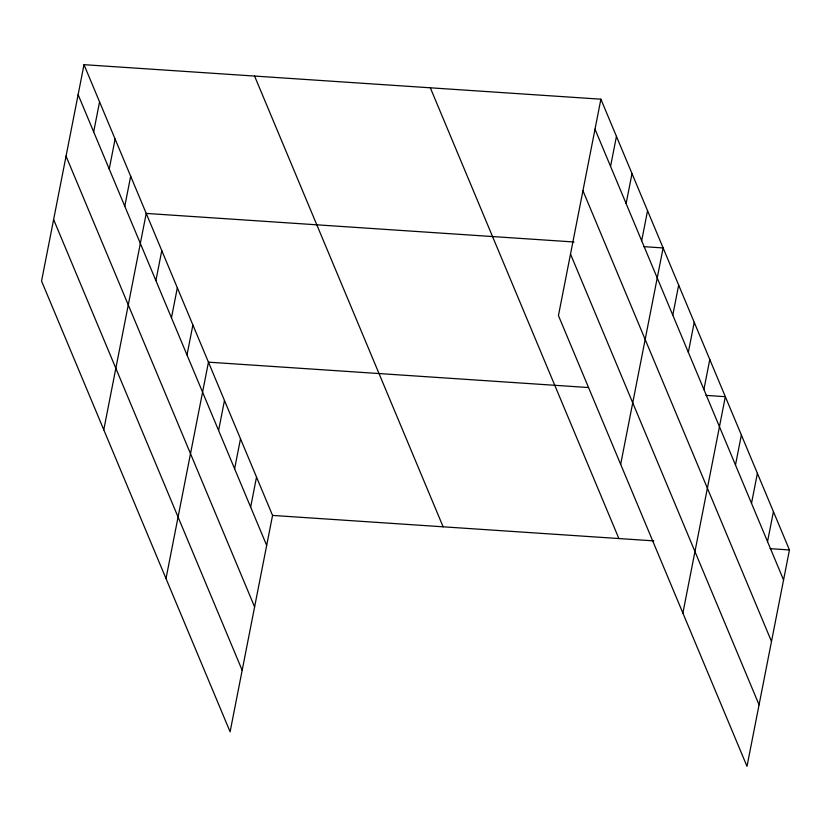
<?xml version="1.0" encoding="UTF-8"?>
<svg xmlns="http://www.w3.org/2000/svg" width="831" height="831" viewBox="0 0 831 831"><rect width="100%" height="100%" fill="white"/><g stroke="black" fill="none" stroke-linecap="round" stroke-linejoin="round"><path stroke-width="1.25" d="M84.004 64.673L41.55 281.055L230.104 731.81L272.558 515.417L84.004 64.673L600.896 99.19L789.45 549.945L746.996 766.327L558.442 315.583L600.896 99.19M93.674 131.859L99.564 101.86M109.235 169.046L115.114 139.047M124.785 206.233L130.675 176.234M103.771 429.804L146.225 213.422L573.951 241.987M155.896 280.598L161.785 250.609M171.456 317.785L177.335 287.796M187.006 354.972L192.896 324.983M166.003 578.553L208.456 362.16L588.369 387.537M218.595 430.479L224.474 400.48M234.622 468.788L240.502 438.789M250.65 507.107L256.53 477.108M610.567 166.377L616.446 136.377M626.117 203.564L632.007 173.565M641.677 240.751L647.557 210.752M620.664 464.332L663.117 247.939L643.734 246.651M672.788 315.126L678.667 285.126M688.338 352.313L694.228 322.314M703.899 389.5L709.788 359.501M682.885 613.07L725.338 396.688L705.955 395.39M735.487 464.996L741.366 434.997M751.515 503.316L757.394 473.317M767.532 541.625L773.422 511.626M272.558 515.417L653.768 540.877M770.067 548.647L789.45 549.945M595.006 129.189L783.56 579.934M582.936 190.704L771.5 641.449M570.502 254.068L759.067 704.823M430.323 87.806L618.877 538.55M254.577 76.068L443.131 526.812M78.114 94.672L266.678 545.416M66.054 156.176L254.608 606.921M53.62 219.55L242.174 670.295"/></g></svg>
